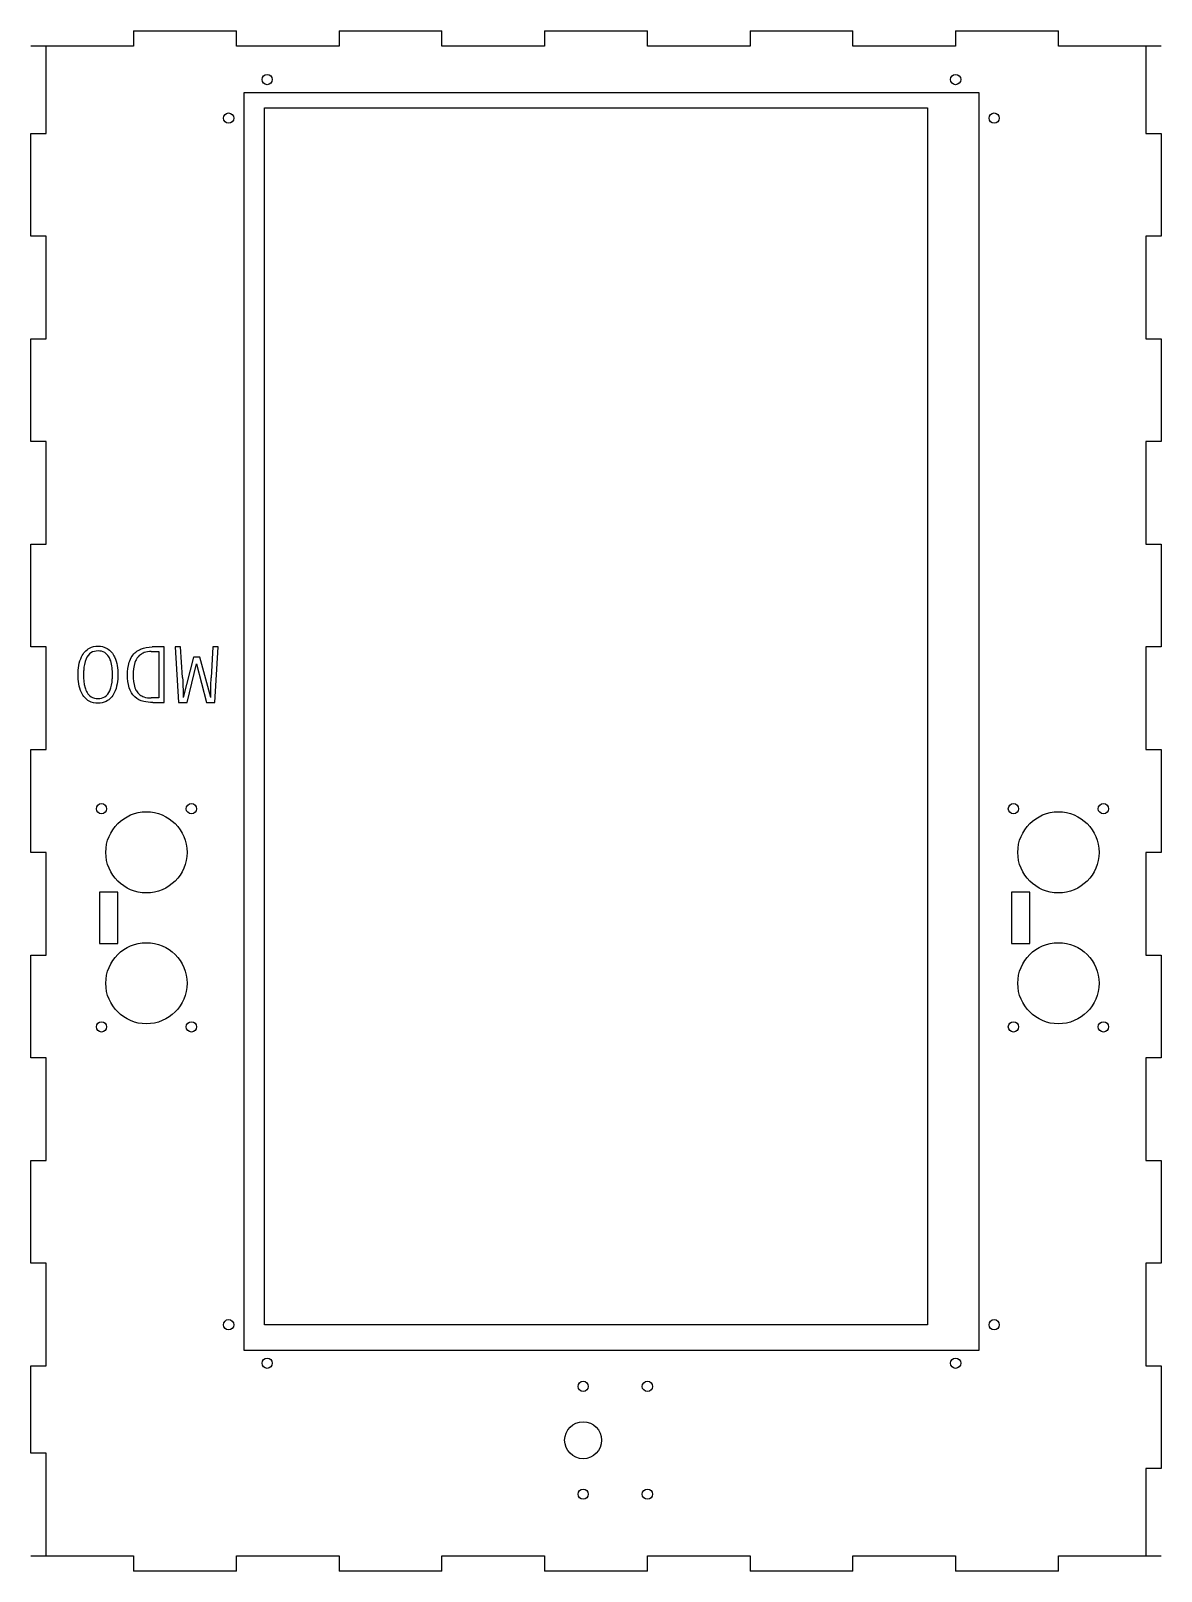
# Model space of a CAD drawing. Extents: x 92 to 312, y 79 to 379.
import ezdxf

# ---------------------------------------------------------------- set-up
doc = ezdxf.new("R2010")
doc.units = 0
doc.layers.add('View', color=7, linetype='CONTINUOUS')

msp = doc.modelspace()

# ---------------------------------------------------------------- linework, layer by layer
at = {"layer": 'View'}
for p, q in [((112.352, 378.822), (132.352, 378.822)), ((112.352, 378.822), (112.352, 375.822)), ((132.352, 375.822), (132.352, 378.822)), ((152.352, 378.822), (152.352, 375.822)), ((152.352, 378.822), (172.352, 378.822)), ((172.352, 375.822), (172.352, 378.822)), ((192.352, 378.822), (192.352, 375.822)), ((192.352, 378.822), (212.352, 378.822)), ((212.352, 375.822), (212.352, 378.822)), ((232.352, 378.822), (232.352, 375.822)), ((232.352, 378.822), (252.352, 378.822)), ((252.352, 375.822), (252.352, 378.822)), ((272.352, 378.822), (272.352, 375.822)), ((272.352, 378.822), (292.352, 378.822)), ((292.352, 375.822), (292.352, 378.822)), ((112.352, 375.822), (92.3521, 375.822)), ((92.3521, 375.812), (92.3521, 375.822)), ((95.3521, 375.812), (92.3521, 375.812)), ((95.3521, 358.812), (95.3521, 375.812)), ((152.352, 375.822), (132.352, 375.822)), ((192.352, 375.822), (172.352, 375.822)), ((232.352, 375.822), (212.352, 375.822)), ((272.352, 375.822), (252.352, 375.822)), ((312.352, 375.822), (292.352, 375.822)), ((312.352, 375.812), (309.352, 375.812)), ((309.352, 375.812), (309.352, 358.812)), ((312.352, 375.822), (312.352, 375.812)), ((133.852, 366.822), (276.852, 366.822)), ((133.852, 121.822), (133.852, 366.822)), ((276.852, 366.822), (276.852, 121.822)), ((137.852, 126.822), (137.852, 363.822)), ((137.852, 363.822), (266.852, 363.822)), ((266.852, 363.822), (266.852, 126.822)), ((92.3521, 358.812), (95.3521, 358.812)), ((92.3521, 338.822), (92.3521, 358.812)), ((309.352, 358.812), (312.352, 358.812)), ((312.352, 358.812), (312.352, 338.822)), ((95.3521, 338.822), (92.3521, 338.822)), ((95.3521, 318.822), (95.3521, 338.822)), ((312.352, 338.822), (309.352, 338.822)), ((309.352, 338.822), (309.352, 318.822)), ((92.3521, 318.822), (95.3521, 318.822)), ((92.3521, 298.822), (92.3521, 318.822)), ((309.352, 318.822), (312.352, 318.822)), ((312.352, 318.822), (312.352, 298.822)), ((95.3521, 298.822), (92.3521, 298.822)), ((95.3521, 278.822), (95.3521, 298.822)), ((312.352, 298.822), (309.352, 298.822)), ((309.352, 298.822), (309.352, 278.822)), ((92.3521, 278.822), (95.3521, 278.822)), ((92.3521, 258.822), (92.3521, 278.822)), ((309.352, 278.822), (312.352, 278.822)), ((312.352, 278.822), (312.352, 258.822)), ((95.3521, 258.822), (92.3521, 258.822)), ((95.3521, 238.822), (95.3521, 258.822)), ((118.292, 258.822), (115.942, 258.822)), ((118.292, 248.002), (118.292, 258.822)), ((120.447, 258.822), (121.062, 248.002)), ((121.477, 258.822), (120.447, 258.822)), ((121.882, 252.862), (121.477, 258.822)), ((127.802, 258.822), (127.447, 252.837)), ((128.812, 258.822), (127.802, 258.822)), ((128.197, 248.002), (128.812, 258.822)), ((312.352, 258.822), (309.352, 258.822)), ((309.352, 258.822), (309.352, 238.822)), ((115.777, 257.957), (117.287, 257.957)), ((117.287, 257.957), (117.287, 248.892)), ((124.037, 256.857), (122.032, 248.972)), ((122.762, 248.002), (124.597, 255.542)), ((125.237, 256.857), (124.037, 256.857)), ((124.597, 255.542), (126.517, 248.002)), ((127.387, 248.972), (125.237, 256.857)), ((117.287, 248.892), (115.802, 248.892)), ((116.107, 248.002), (118.292, 248.002)), ((121.062, 248.002), (122.762, 248.002)), ((126.517, 248.002), (128.197, 248.002)), ((92.3521, 238.822), (95.3521, 238.822)), ((92.3521, 218.822), (92.3521, 238.822)), ((309.352, 238.822), (312.352, 238.822)), ((312.352, 238.822), (312.352, 218.822)), ((95.3521, 218.822), (92.3521, 218.822)), ((95.3521, 198.822), (95.3521, 218.822)), ((312.352, 218.822), (309.352, 218.822)), ((309.352, 218.822), (309.352, 198.822)), ((105.702, 211.072), (105.702, 201.072)), ((109.302, 211.072), (105.702, 211.072)), ((109.302, 201.072), (109.302, 211.072)), ((283.202, 211.072), (283.202, 201.072)), ((286.802, 211.072), (283.202, 211.072)), ((286.802, 201.072), (286.802, 211.072)), ((105.702, 201.072), (109.302, 201.072)), ((283.202, 201.072), (286.802, 201.072)), ((92.3521, 198.822), (95.3521, 198.822)), ((92.3521, 178.822), (92.3521, 198.822)), ((309.352, 198.822), (312.352, 198.822)), ((312.352, 198.822), (312.352, 178.822)), ((95.3521, 178.822), (92.3521, 178.822)), ((95.3521, 158.822), (95.3521, 178.822)), ((312.352, 178.822), (309.352, 178.822)), ((309.352, 178.822), (309.352, 158.822)), ((92.3521, 158.822), (95.3521, 158.822)), ((92.3521, 138.822), (92.3521, 158.822)), ((309.352, 158.822), (312.352, 158.822)), ((312.352, 158.822), (312.352, 138.822)), ((95.3521, 138.822), (92.3521, 138.822)), ((95.3521, 118.822), (95.3521, 138.822)), ((312.352, 138.822), (309.352, 138.822)), ((309.352, 138.822), (309.352, 118.822)), ((266.852, 126.822), (137.852, 126.822)), ((276.852, 121.822), (133.852, 121.822)), ((92.3521, 118.822), (95.3521, 118.822)), ((92.3521, 101.832), (92.3521, 118.822)), ((309.352, 118.822), (312.352, 118.822)), ((312.352, 118.822), (312.352, 98.832)), ((95.3521, 101.832), (92.3521, 101.832)), ((95.3521, 81.832), (95.3521, 101.832)), ((312.352, 98.832), (309.352, 98.832)), ((309.352, 98.832), (309.352, 81.832)), ((92.3521, 81.832), (95.3521, 81.832)), ((92.3521, 81.822), (92.3521, 81.832)), ((92.3521, 81.822), (112.352, 81.822)), ((112.352, 81.822), (112.352, 78.822)), ((132.352, 78.822), (132.352, 81.822)), ((132.352, 81.822), (152.352, 81.822)), ((152.352, 81.822), (152.352, 78.822)), ((172.352, 78.822), (172.352, 81.822)), ((172.352, 81.822), (192.352, 81.822)), ((192.352, 81.822), (192.352, 78.822)), ((212.352, 78.822), (212.352, 81.822)), ((212.352, 81.822), (232.352, 81.822)), ((232.352, 81.822), (232.352, 78.822)), ((252.352, 78.822), (252.352, 81.822)), ((252.352, 81.822), (272.352, 81.822)), ((272.352, 81.822), (272.352, 78.822)), ((292.352, 81.822), (312.352, 81.822)), ((292.352, 78.822), (292.352, 81.822)), ((309.352, 81.832), (312.352, 81.832)), ((312.352, 81.832), (312.352, 81.822)), ((132.352, 78.822), (112.352, 78.822)), ((172.352, 78.822), (152.352, 78.822)), ((212.352, 78.822), (192.352, 78.822)), ((252.352, 78.822), (232.352, 78.822)), ((292.352, 78.822), (272.352, 78.822))]:
    msp.add_line(p, q, dxfattribs=at)
for centre, radius in [((138.352, 369.322), 1), ((272.352, 369.322), 1), ((130.852, 361.822), 1), ((279.852, 361.822), 1), ((106.102, 227.322), 1), ((123.602, 227.322), 1), ((283.602, 227.322), 1), ((301.102, 227.322), 1), ((114.852, 218.822), 7.9), ((292.352, 218.822), 7.9), ((114.852, 193.322), 7.9), ((292.352, 193.322), 7.9), ((106.102, 184.822), 1), ((123.602, 184.822), 1), ((283.602, 184.822), 1), ((301.102, 184.822), 1), ((130.852, 126.822), 1), ((279.852, 126.822), 1), ((138.352, 119.322), 1), ((272.352, 119.322), 1), ((199.852, 114.822), 1), ((212.352, 114.822), 1), ((199.852, 104.322), 3.6), ((199.852, 93.822), 1), ((212.352, 93.822), 1)]:
    msp.add_circle(centre, radius, dxfattribs=at)
for points, knots in [([(101.547, 253.427), (101.547, 254.029), (101.591, 254.63), (101.698, 255.221), (101.806, 255.811), (101.976, 256.392), (102.242, 256.93), (102.577, 257.615), (103.091, 258.229), (103.77, 258.589), (104.275, 258.862), (104.853, 258.984), (105.427, 258.982)], [0, 0, 0, 0, 0.2362, 0.2362, 0.2362, 0.4724, 0.4724, 0.4724, 0.773804, 0.773804, 0.773804, 1, 1, 1, 1]), ([(105.427, 258.052), (104.949, 258.054), (104.464, 257.951), (104.06, 257.693), (103.625, 257.421), (103.313, 256.989), (103.109, 256.521), (102.807, 255.824), (102.695, 255.059), (102.644, 254.301), (102.625, 254.01), (102.617, 253.719), (102.617, 253.427)], [0, 0, 0, 0, 0.235012, 0.235012, 0.235012, 0.48653, 0.48653, 0.48653, 0.858056, 0.858056, 0.858056, 1, 1, 1, 1]), ([(105.427, 258.982), (106.035, 258.984), (106.649, 258.851), (107.178, 258.549), (107.845, 258.176), (108.343, 257.556), (108.664, 256.869), (108.913, 256.341), (109.072, 255.774), (109.172, 255.199), (109.271, 254.622), (109.312, 254.037), (109.312, 253.452)], [0, 0, 0, 0, 0.239965, 0.239965, 0.239965, 0.539941, 0.539941, 0.539941, 0.769971, 0.769971, 0.769971, 1, 1, 1, 1]), ([(108.242, 253.452), (108.239, 254.342), (108.173, 255.243), (107.902, 256.09), (107.806, 256.384), (107.683, 256.669), (107.519, 256.93), (107.322, 257.246), (107.061, 257.523), (106.742, 257.715), (106.351, 257.955), (105.886, 258.054), (105.427, 258.052)], [0, 0, 0, 0, 0.436869, 0.436869, 0.436869, 0.589079, 0.589079, 0.589079, 0.773158, 0.773158, 0.773158, 1, 1, 1, 1]), ([(111.152, 253.357), (111.153, 254.194), (111.238, 255.038), (111.494, 255.836), (111.631, 256.258), (111.817, 256.665), (112.065, 257.032), (112.471, 257.64), (113.057, 258.121), (113.726, 258.407), (114.423, 258.71), (115.188, 258.822), (115.942, 258.822)], [0, 0, 0, 0, 0.301661, 0.301661, 0.301661, 0.461647, 0.461647, 0.461647, 0.725511, 0.725511, 0.725511, 1, 1, 1, 1]), ([(115.777, 257.957), (115.318, 257.957), (114.855, 257.891), (114.424, 257.727), (114.159, 257.627), (113.914, 257.491), (113.688, 257.32), (113.378, 257.084), (113.12, 256.782), (112.921, 256.445), (112.799, 256.236), (112.696, 256.018), (112.613, 255.789), (112.332, 255.015), (112.249, 254.18), (112.247, 253.357)], [0, 0, 0, 0, 0.210924, 0.210924, 0.210924, 0.339635, 0.339635, 0.339635, 0.517433, 0.517433, 0.517433, 0.627279, 0.627279, 0.627279, 1, 1, 1, 1]), ([(105.427, 247.852), (104.836, 247.85), (104.24, 247.978), (103.723, 248.265), (103.053, 248.632), (102.549, 249.247), (102.222, 249.931), (101.962, 250.469), (101.797, 251.049), (101.693, 251.638), (101.589, 252.228), (101.547, 252.827), (101.547, 253.427)], [0, 0, 0, 0, 0.232203, 0.232203, 0.232203, 0.530794, 0.530794, 0.530794, 0.765397, 0.765397, 0.765397, 1, 1, 1, 1]), ([(102.617, 253.427), (102.62, 252.569), (102.676, 251.702), (102.91, 250.877), (103.003, 250.554), (103.127, 250.239), (103.298, 249.951), (103.49, 249.626), (103.749, 249.336), (104.07, 249.136), (104.471, 248.882), (104.953, 248.78), (105.427, 248.782)], [0, 0, 0, 0, 0.417742, 0.417742, 0.417742, 0.581813, 0.581813, 0.581813, 0.767545, 0.767545, 0.767545, 1, 1, 1, 1]), ([(109.312, 253.452), (109.312, 252.836), (109.266, 252.221), (109.154, 251.616), (109.041, 251.011), (108.863, 250.417), (108.586, 249.87), (108.242, 249.186), (107.718, 248.575), (107.032, 248.223), (106.54, 247.966), (105.982, 247.851), (105.427, 247.852)], [0, 0, 0, 0, 0.240678, 0.240678, 0.240678, 0.481356, 0.481356, 0.481356, 0.782446, 0.782446, 0.782446, 1, 1, 1, 1]), ([(105.427, 248.782), (105.898, 248.78), (106.376, 248.882), (106.774, 249.133), (107.214, 249.404), (107.531, 249.838), (107.738, 250.309), (108.046, 251.011), (108.161, 251.783), (108.214, 252.548), (108.233, 252.849), (108.243, 253.15), (108.242, 253.452)], [0, 0, 0, 0, 0.229857, 0.229857, 0.229857, 0.48155, 0.48155, 0.48155, 0.85414, 0.85414, 0.85414, 1, 1, 1, 1]), ([(116.107, 248.002), (115.506, 248.002), (114.902, 248.052), (114.318, 248.2), (113.683, 248.359), (113.073, 248.65), (112.588, 249.096), (112.065, 249.57), (111.706, 250.205), (111.491, 250.875), (111.234, 251.674), (111.153, 252.52), (111.152, 253.357)], [0, 0, 0, 0, 0.215218, 0.215218, 0.215218, 0.450033, 0.450033, 0.450033, 0.701668, 0.701668, 0.701668, 1, 1, 1, 1]), ([(112.247, 253.357), (112.25, 252.52), (112.326, 251.669), (112.616, 250.882), (112.692, 250.676), (112.786, 250.479), (112.897, 250.291), (113.069, 249.999), (113.291, 249.736), (113.557, 249.527), (113.793, 249.343), (114.053, 249.202), (114.336, 249.104), (114.806, 248.939), (115.308, 248.892), (115.802, 248.892)], [0, 0, 0, 0, 0.380635, 0.380635, 0.380635, 0.480208, 0.480208, 0.480208, 0.635085, 0.635085, 0.635085, 0.771374, 0.771374, 0.771374, 1, 1, 1, 1]), ([(121.882, 252.862), (121.933, 252.082), (121.961, 251.293), (121.986, 250.511), (121.993, 250.264), (122, 250.02), (122.007, 249.776), (122.011, 249.621), (122.016, 249.468), (122.02, 249.317), (122.024, 249.197), (122.027, 249.073), (122.032, 248.972)], [0, 0, 0, 0, 0.596648, 0.596648, 0.596648, 0.784103, 0.784103, 0.784103, 0.903432, 0.903432, 0.903432, 1, 1, 1, 1]), ([(127.387, 248.972), (127.388, 249.043), (127.388, 249.12), (127.388, 249.203), (127.388, 249.313), (127.389, 249.424), (127.389, 249.538), (127.389, 249.732), (127.389, 249.928), (127.39, 250.125), (127.392, 250.361), (127.393, 250.596), (127.395, 250.831), (127.402, 251.501), (127.412, 252.175), (127.447, 252.837)], [0, 0, 0, 0, 0.0662983, 0.0662983, 0.0662983, 0.154571, 0.154571, 0.154571, 0.306295, 0.306295, 0.306295, 0.48668, 0.48668, 0.48668, 1, 1, 1, 1])]:
    msp.add_open_spline(points, degree=3, knots=knots, dxfattribs=at)

doc.saveas('drawing.dxf')
